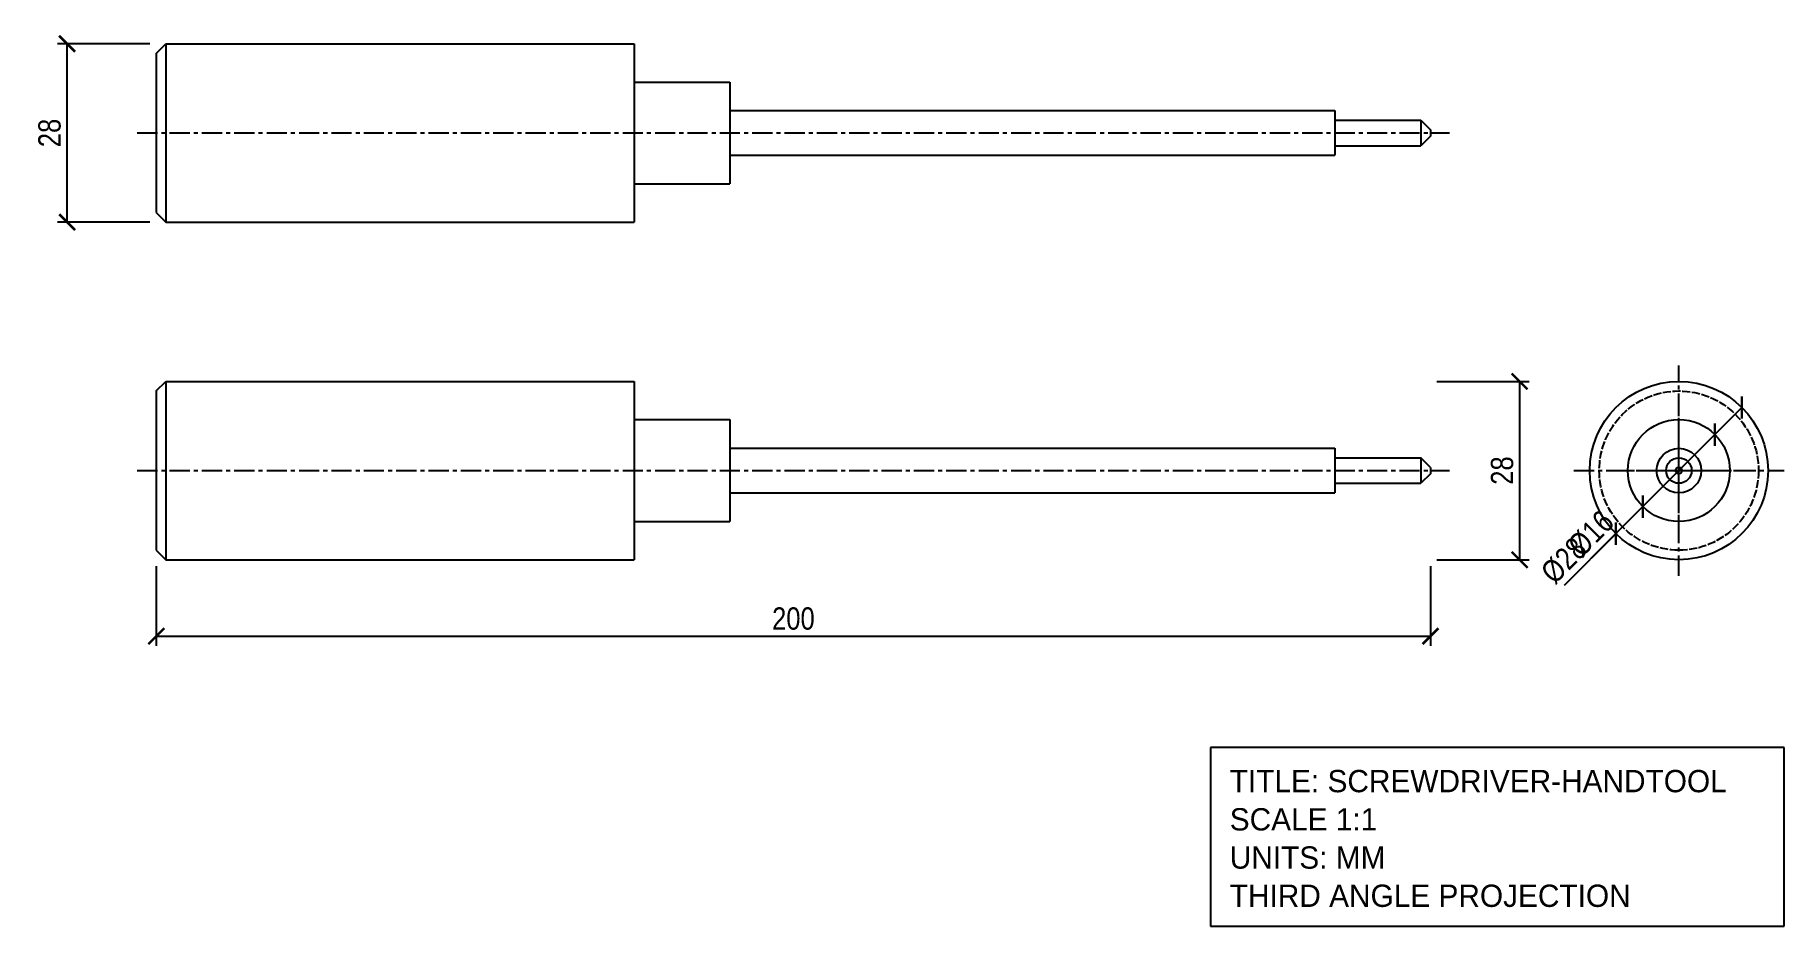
# Model space of a CAD drawing. Header units: millimetres. Extents: x -19 to 255, y -58 to 82.
import ezdxf

# ---------------------------------------------------------------- set-up
doc = ezdxf.new("R2010")
doc.units = ezdxf.units.MM
doc.linetypes.add('CENTER', pattern=[5.08, 3.175, -0.635, 0.635, -0.635])
doc.linetypes.add('DASHED', pattern=[1.524, 1.27, -0.254])
for name, color, linetype in [('CENTER', 1, 'CENTER'), ('DIM', 3, 'CONTINUOUS'), ('HIDDEN', 8, 'DASHED'), ('TITLE', 5, 'CONTINUOUS'), ('VISIBLE', 7, 'CONTINUOUS')]:
    doc.layers.add(name, color=color, linetype=linetype)
doc.styles.add('OpenSansCondensed-Light', font='OpenSansCondensed-Light.ttf')
doc.dimstyles.new('EZDXF', dxfattribs={"dimtxt": 0.25, "dimasz": 0.175, "dimexe": 0.375, "dimexo": 0.125, "dimgap": 0.1, "dimtad": 1, "dimlfac": 100, "dimzin": 12, "dimdsep": 46, "dimtxsty": 'OpenSansCondensed-Light', "dimblk": 'ARCHTICK', "dimcen": 2.5, "dimazin": 3, "dimtfac": 0.5, "dimtmove": 2, "dimatfit": 3})

# ---------------------------------------------------------------- blocks, each defined once
blk = doc.blocks.new('_ARCHTICK')
at = {"color": 0, "linetype": 'BYBLOCK', "const_width": 0.15}
blk.add_lwpolyline([(-0.5, -0.5), (0.5, 0.5)], dxfattribs=at)
blk = doc.blocks.new('*D5')
for q in [(244.65, 19.65), (225.2, 0.21)]:
    blk.add_line((233.33, 8.34), q)
at = {"layer": 'Defpoints'}
for p in [(238.99, 14), (233.33, 8.34)]:
    blk.add_point(p, dxfattribs=at)
at = {"layer": 'DIM', "xscale": 2.5, "yscale": 2.5, "rotation": 45.00000000000006}
for p in [(244.65, 19.65), (233.33, 8.34)]:
    blk.add_blockref('_ARCHTICK', p, dxfattribs=at)
at = {"layer": 'DIM', "insert": (225.2, 4.1), "char_height": 3.5, "attachment_point": 5, "rotation": 45, "style": 'OpenSansCondensed-Light'}
blk.add_mtext('%%c16', dxfattribs=at)

msp = doc.modelspace()

# ---------------------------------------------------------------- linework, layer by layer
at = {"layer": 'CENTER', "linetype": 'CENTER'}
for p, q in [((-3, 67), (203, 67)), ((238.99, -2.5), (238.99, 30.5)), ((238.99, 3.5), (238.99, 24.5)), ((238.99, 8), (238.99, 20)), ((238.99, 9.5), (238.99, 18.5)), ((238.99, 11), (238.99, 17)), ((-3, 14), (203, 14)), ((222.49, 14), (255.49, 14)), ((228.49, 14), (249.49, 14)), ((232.99, 14), (244.99, 14)), ((234.49, 14), (243.49, 14)), ((235.99, 14), (241.99, 14))]:
    msp.add_line(p, q, dxfattribs=at)
at = {"layer": 'HIDDEN', "linetype": 'DASHED'}
msp.add_circle((238.99, 14), 12.5, dxfattribs=at)
at = {"layer": 'TITLE', "linetype": 'CONTINUOUS'}
for p, q in [((255.49, -29.5), (165.49, -29.5)), ((165.49, -29.5), (165.49, -57.5)), ((255.49, -57.5), (255.49, -29.5)), ((165.49, -57.5), (255.49, -57.5))]:
    msp.add_line(p, q, dxfattribs=at)
at = {"layer": 'VISIBLE', "linetype": 'CONTINUOUS'}
for p, q in [((0, 79.5), (1.5, 81)), ((1.5, 81), (1.5, 53)), ((1.5, 81), (75, 81)), ((75, 81), (75, 53)), ((0, 79.5), (0, 54.5)), ((75, 75), (90, 75)), ((90, 75), (90, 59)), ((90, 70.5), (185, 70.5)), ((185, 70.5), (185, 63.5)), ((185, 69), (198.5, 69)), ((198.5, 69), (198.5, 65)), ((198.5, 69), (200, 67.5)), ((200, 66.5), (198.5, 65)), ((200, 67.5), (200, 66.5)), ((90, 63.5), (185, 63.5)), ((185, 65), (198.5, 65)), ((75, 59), (90, 59)), ((0, 54.5), (1.5, 53)), ((1.5, 53), (75, 53)), ((0, 26.5), (1.5, 28)), ((1.5, 28), (1.5, 0)), ((1.5, 28), (75, 28)), ((75, 28), (75, 0)), ((0, 26.5), (0, 1.5)), ((75, 22), (90, 22)), ((90, 22), (90, 6)), ((90, 17.5), (185, 17.5)), ((185, 17.5), (185, 10.5)), ((185, 16), (198.5, 16)), ((198.5, 16), (198.5, 12)), ((200, 14.5), (198.5, 16)), ((200, 14.5), (200, 13.5)), ((185, 12), (198.5, 12)), ((200, 13.5), (198.5, 12)), ((90, 10.5), (185, 10.5)), ((75, 6), (90, 6)), ((0, 1.5), (1.5, 0)), ((1.5, 0), (75, 0))]:
    msp.add_line(p, q, dxfattribs=at)
for radius in [14, 8, 3.5, 2, 0.5]:
    msp.add_circle((238.99, 14), radius, dxfattribs=at)

# ---------------------------------------------------------------- texts
at = {"layer": 'TITLE'}
for s, p in [('TITLE: SCREWDRIVER-HANDTOOL', (168.49, -36.5)), ('SCALE 1:1', (168.49, -42.5)), ('UNITS: MM', (168.49, -48.5)), ('THIRD ANGLE PROJECTION', (168.49, -54.5))]:
    msp.add_text(s, height=3.5, dxfattribs=at).set_placement(p)

# ---------------------------------------------------------------- dimensions: what is measured, and where the dimension line sits
at = {"layer": 'DIM'}
for base, p1, p2 in [((-14, 53), (0, 53), (0, 81)), ((214, 0), (200, 0), (200, 28))]:
    msp.add_linear_dim(base=base, p1=p1, p2=p2, angle=90, dimstyle='EZDXF', override={"dimtxt": 3.5, "dimasz": 2.5, "dimexe": 1.5, "dimexo": 1, "dimgap": 1, "dimdec": 1, "dimlfac": 1, "dimzin": 8}, dxfattribs=at).render()
msp.add_diameter_dim_2p(p1=(248.89, 23.9), p2=(229.09, 4.1), dimstyle='EZDXF', override={"dimtxt": 3.5, "dimasz": 2.5, "dimexe": 1.5, "dimexo": 1, "dimgap": 1, "dimdec": 1, "dimlfac": 1, "dimzin": 8}, dxfattribs=at).render()
dim = msp.add_diameter_dim_2p(p1=(244.65, 19.65), p2=(233.33, 8.34), dimstyle='EZDXF', override={"dimtxt": 3.5, "dimasz": 2.5, "dimexe": 1.5, "dimexo": 1, "dimgap": 1, "dimdec": 1, "dimlfac": 1, "dimzin": 8}, dxfattribs=at)
dim.commit()
dim.dimension.update_dxf_attribs({"geometry": '*D5', "text_midpoint": (225.2, 4.1)})
msp.add_linear_dim(base=(0, -12), p1=(0, 0), p2=(200, 0), dimstyle='EZDXF', override={"dimtxt": 3.5, "dimasz": 2.5, "dimexe": 1.5, "dimexo": 1, "dimgap": 1, "dimdec": 1, "dimlfac": 1, "dimzin": 8}, dxfattribs=at).render()

doc.saveas('drawing.dxf')
